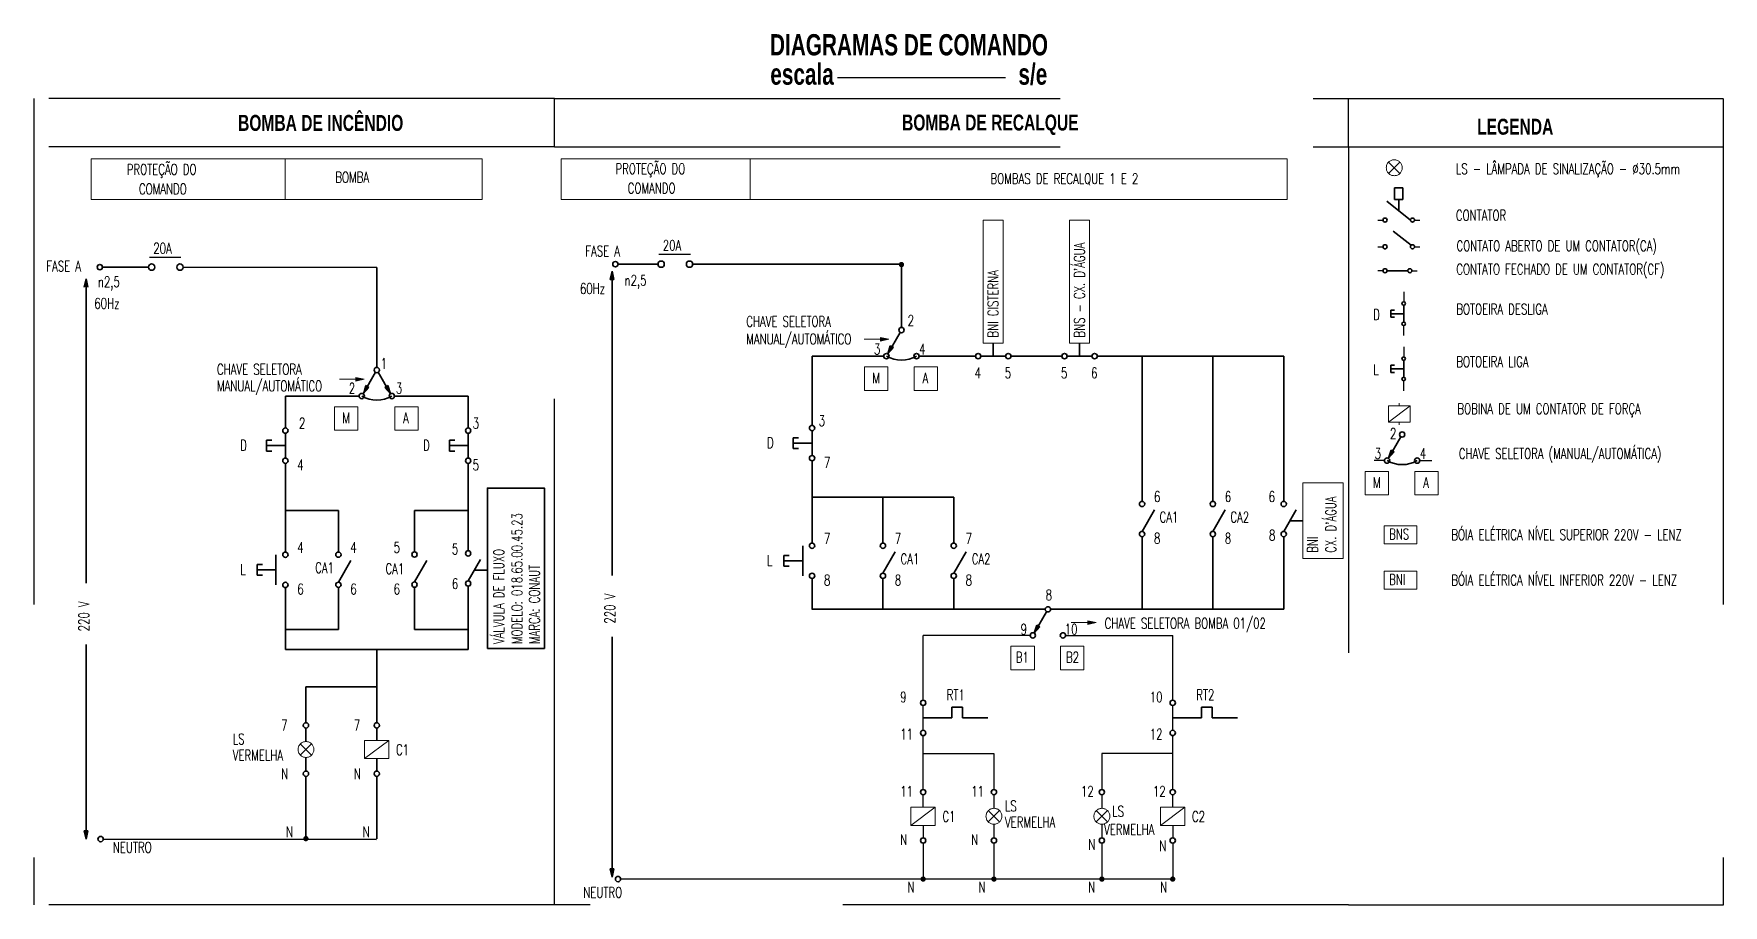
# Model space of a CAD drawing. Header units: millimetres. Extents: x 867 to 1330, y 209 to 507.
# Drawn here: x 1056.37 to 1088.2, y 330.15 to 346.56 of the extents above; entities that cross this region are included whole.
import ezdxf

# ---------------------------------------------------------------- set-up
doc = ezdxf.new("R2010")
doc.units = ezdxf.units.MM
doc.header["$LTSCALE"] = 5
doc.linetypes.add('HIDDEN', pattern=[9.525, 6.35, -3.175])
doc.linetypes.add('HIDDEN2', pattern=[4.7625, 3.175, -1.5875])
for name, color, linetype, lineweight in [('I-ARQ', 8, 'Continuous', 0), ('I-DU_AZUL', 5, 'Continuous', 35), ('I-DU_CIANO', 4, 'Continuous', 25), ('I-DU_VERMELHO', 1, 'HIDDEN', 5), ('I-QC_CIANO', 4, 'Continuous', 35), ('I-TEXTOS', 2, 'Continuous', 25)]:
    doc.layers.add(name, color=color, linetype=linetype, lineweight=lineweight)
doc.styles.add('ROMANS', font='ROMANS.SHX', dxfattribs={"height": 0.25})
doc.styles.add('SANSSERIFBOLD', font='sasb____.pfb')

msp = doc.modelspace()

# ---------------------------------------------------------------- linework, layer by layer
at = {"linetype": 'HIDDEN', "ltscale": 0.3}
for p, q in [((1056.372, 345.341), (1056.372, 330.162)), ((1066.183, 345.341), (1056.372, 345.341)), ((1066.183, 344.433), (1066.183, 345.341)), ((1066.183, 345.341), (1088.192, 345.341)), ((1081.14, 344.433), (1081.14, 345.341)), ((1088.197, 345.341), (1088.197, 330.154)), ((1066.183, 344.433), (1056.372, 344.433)), ((1081.14, 344.433), (1088.197, 344.433)), ((1066.183, 330.162), (1056.372, 330.162)), ((1088.197, 330.154), (1081.14, 330.154))]:
    msp.add_line(p, q, dxfattribs=at)
msp.add_lwpolyline([(1066.183, 344.433), (1081.14, 344.433), (1081.14, 330.162), (1066.183, 330.162)], close=True, dxfattribs=at)
at = {"layer": 'I-ARQ'}
for p, q in [((1072.479, 340.807), (1072.012, 340.807)), ((1072.322, 340.841), (1072.322, 340.772)), ((1072.479, 340.807), (1072.322, 340.841)), ((1072.322, 340.772), (1072.479, 340.807)), ((1062.595, 340.055), (1062.128, 340.055)), ((1062.438, 340.089), (1062.438, 340.021)), ((1062.595, 340.055), (1062.438, 340.089)), ((1062.438, 340.021), (1062.595, 340.055)), ((1076.383, 335.474), (1075.916, 335.474)), ((1076.226, 335.508), (1076.226, 335.44)), ((1076.383, 335.474), (1076.226, 335.508)), ((1076.226, 335.44), (1076.383, 335.474))]:
    msp.add_line(p, q, dxfattribs=at)
at = {"layer": 'I-ARQ', "ltscale": 0.1}
for p, q in [((1062.574, 339.782), (1062.623, 339.935)), ((1075.325, 335.395), (1075.217, 335.276))]:
    msp.add_line(p, q, dxfattribs=at)
at = {"layer": 'I-ARQ'}
for points in [[(1072.322, 340.841), (1072.322, 340.772), (1072.479, 340.807)], [(1062.438, 340.089), (1062.438, 340.021), (1062.595, 340.055)], [(1076.226, 335.508), (1076.226, 335.44), (1076.383, 335.474)]]:
    msp.add_solid(points, dxfattribs=at)
at = {"layer": 'I-DU_AZUL'}
for p, q in [((1082.305, 343.052), (1081.861, 343.409)), ((1082.005, 343.436), (1082.005, 343.66)), ((1082.005, 343.436), (1082.005, 343.66)), ((1082.005, 343.66), (1082.16, 343.66)), ((1082.16, 343.436), (1082.005, 343.436)), ((1082.083, 343.239), (1082.083, 343.436)), ((1082.083, 343.23), (1082.083, 343.436)), ((1082.16, 343.66), (1082.16, 343.44)), ((1082.16, 343.66), (1082.16, 343.436)), ((1081.977, 342.843), (1082.318, 342.578)), ((1057.356, 341.946), (1057.322, 341.789)), ((1057.356, 341.946), (1057.356, 336.217)), ((1057.39, 341.789), (1057.356, 341.946)), ((1067.264, 342.091), (1067.264, 336.363)), ((1081.865, 342.096), (1082.255, 342.096)), ((1081.938, 341.221), (1081.938, 341.358)), ((1081.938, 341.358), (1082.006, 341.358)), ((1082.178, 341.289), (1081.938, 341.289)), ((1082.006, 341.221), (1081.938, 341.221)), ((1082.178, 341.132), (1082.178, 341.447)), ((1072.692, 340.938), (1072.458, 340.534)), ((1072.458, 340.534), (1072.507, 340.686)), ((1072.566, 340.652), (1072.458, 340.534)), ((1072.507, 340.686), (1072.566, 340.652)), ((1081.938, 340.183), (1081.938, 340.32)), ((1081.938, 340.32), (1082.006, 340.32)), ((1082.178, 340.251), (1081.938, 340.251)), ((1082.178, 340.094), (1082.178, 340.409)), ((1062.808, 340.186), (1062.574, 339.782)), ((1062.682, 339.9), (1062.574, 339.782)), ((1062.623, 339.935), (1062.682, 339.9)), ((1063.091, 339.782), (1062.858, 340.186)), ((1063.042, 339.935), (1062.983, 339.9)), ((1062.983, 339.9), (1063.091, 339.782)), ((1063.091, 339.782), (1063.042, 339.935)), ((1082.006, 340.183), (1081.938, 340.183)), ((1061.111, 338.571), (1061.111, 339.038)), ((1064.555, 339.038), (1064.555, 338.571)), ((1064.555, 338.571), (1064.555, 339.038)), ((1070.679, 338.752), (1070.679, 338.954)), ((1070.679, 338.954), (1070.78, 338.954)), ((1071.033, 338.619), (1071.033, 339.086)), ((1082.124, 338.972), (1081.89, 338.568)), ((1060.756, 338.906), (1060.857, 338.906)), ((1060.756, 338.704), (1060.756, 338.906)), ((1061.111, 338.805), (1060.756, 338.805)), ((1060.857, 338.704), (1060.756, 338.704)), ((1064.2, 338.906), (1064.301, 338.906)), ((1064.2, 338.704), (1064.2, 338.906)), ((1064.555, 338.805), (1064.2, 338.805)), ((1064.301, 338.704), (1064.2, 338.704)), ((1070.78, 338.752), (1070.679, 338.752)), ((1081.89, 338.568), (1081.939, 338.721)), ((1081.998, 338.686), (1081.89, 338.568)), ((1081.939, 338.721), (1081.998, 338.686)), ((1077.249, 337.19), (1077.482, 337.595)), ((1078.583, 337.19), (1078.816, 337.595)), ((1079.917, 337.19), (1080.151, 337.595)), ((1080.034, 337.392), (1080.278, 337.392)), ((1060.933, 336.184), (1060.933, 336.751)), ((1070.501, 336.739), (1070.602, 336.739)), ((1070.501, 336.536), (1070.501, 336.739)), ((1070.856, 336.354), (1070.856, 336.921)), ((1072.368, 336.404), (1072.601, 336.808)), ((1073.702, 336.404), (1073.935, 336.808)), ((1060.578, 336.366), (1060.578, 336.569)), ((1060.578, 336.569), (1060.68, 336.569)), ((1060.933, 336.468), (1060.578, 336.468)), ((1062.11, 336.236), (1062.343, 336.641)), ((1063.544, 336.239), (1063.777, 336.643)), ((1064.555, 336.26), (1064.788, 336.664)), ((1064.672, 336.462), (1064.916, 336.462)), ((1070.602, 336.536), (1070.501, 336.536)), ((1060.68, 336.366), (1060.578, 336.366)), ((1075.45, 335.68), (1075.217, 335.276)), ((1067.264, 335.205), (1067.264, 330.841)), ((1075.217, 335.276), (1075.266, 335.429)), ((1075.266, 335.429), (1075.325, 335.395)), ((1057.356, 335.06), (1057.356, 331.553)), ((1073.666, 333.883), (1073.869, 333.883)), ((1073.666, 333.68), (1073.666, 333.883)), ((1073.869, 333.883), (1073.869, 333.68)), ((1078.368, 333.68), (1078.368, 333.883)), ((1078.368, 333.883), (1078.57, 333.883)), ((1078.57, 333.883), (1078.57, 333.68)), ((1073.125, 333.68), (1073.666, 333.68)), ((1073.869, 333.68), (1074.346, 333.68)), ((1077.826, 333.68), (1078.368, 333.68)), ((1078.57, 333.68), (1079.047, 333.68)), ((1057.322, 331.553), (1057.39, 331.553)), ((1057.356, 331.396), (1057.322, 331.553)), ((1057.39, 331.553), (1057.356, 331.396))]:
    msp.add_line(p, q, dxfattribs=at)
at = {"layer": 'I-DU_AZUL', "ltscale": 0.1}
for p, q in [((1067.264, 342.091), (1067.23, 341.934)), ((1067.23, 341.934), (1067.298, 341.934)), ((1067.298, 341.934), (1067.264, 342.091)), ((1067.264, 330.684), (1067.23, 330.841)), ((1067.264, 330.684), (1067.23, 330.841)), ((1067.23, 330.841), (1067.298, 330.841)), ((1067.23, 330.841), (1067.298, 330.841)), ((1067.298, 330.841), (1067.264, 330.684)), ((1067.298, 330.841), (1067.264, 330.684))]:
    msp.add_line(p, q, dxfattribs=at)
at = {"layer": 'I-DU_AZUL', "linetype": 'HIDDEN2'}
for p, q in [((1071.033, 338.853), (1070.679, 338.853)), ((1070.856, 336.637), (1070.501, 336.637))]:
    msp.add_line(p, q, dxfattribs=at)
at = {"layer": 'I-DU_AZUL', "const_width": 0.05}
for points in [[(1072.692, 342.214, 1), (1072.742, 342.214, 1)], [(1061.473, 331.407, 1), (1061.523, 331.407, 1)], [(1073.1, 330.646, 1), (1073.15, 330.646, 1)], [(1074.434, 330.646, 1), (1074.484, 330.646, 1)], [(1076.467, 330.646, 1), (1076.517, 330.646, 1)], [(1077.801, 330.646, 1), (1077.851, 330.646, 1)]]:
    msp.add_lwpolyline(points, format="xyb", close=True, dxfattribs=at)
at = {"layer": 'I-DU_AZUL'}
msp.add_lwpolyline([(1064.916, 334.987), (1065.992, 334.987), (1065.992, 338.007), (1064.916, 338.007)], close=True, dxfattribs=at)
for centre, radius in [((1081.827, 343.052), 0.0386), ((1082.343, 343.052), 0.0386), ((1081.827, 342.549), 0.0386), ((1082.343, 342.549), 0.0386), ((1057.616, 342.166), 0.05), ((1058.592, 342.166), 0.0589), ((1059.125, 342.166), 0.0589), ((1067.327, 342.221), 0.05), ((1068.19, 342.221), 0.0589), ((1068.724, 342.221), 0.0589), ((1081.827, 342.098), 0.0386), ((1082.294, 342.098), 0.0386), ((1082.178, 341.481), 0.0338), ((1072.717, 340.981), 0.05), ((1082.178, 341.098), 0.0338), ((1072.433, 340.49), 0.05), ((1073, 340.49), 0.05), ((1074.161, 340.49), 0.05), ((1074.729, 340.49), 0.05), ((1075.788, 340.49), 0.05), ((1076.355, 340.49), 0.05), ((1062.833, 340.229), 0.05), ((1082.178, 340.443), 0.0338), ((1082.178, 340.06), 0.0338), ((1062.549, 339.738), 0.05), ((1063.116, 339.738), 0.05), ((1061.111, 339.088), 0.05), ((1064.555, 339.088), 0.05), ((1071.033, 339.136), 0.05), ((1082.149, 339.015), 0.05), ((1071.033, 338.569), 0.05), ((1061.111, 338.521), 0.05), ((1064.555, 338.521), 0.05), ((1081.865, 338.524), 0.05), ((1082.432, 338.524), 0.05), ((1077.249, 337.707), 0.05), ((1078.583, 337.707), 0.05), ((1079.917, 337.707), 0.05), ((1077.249, 337.14), 0.05), ((1078.583, 337.14), 0.05), ((1079.917, 337.14), 0.05), ((1061.111, 336.751), 0.05), ((1062.11, 336.753), 0.05), ((1063.544, 336.756), 0.05), ((1064.555, 336.777), 0.05), ((1071.033, 336.921), 0.05), ((1072.368, 336.921), 0.05), ((1073.702, 336.921), 0.05), ((1071.033, 336.354), 0.05), ((1072.368, 336.354), 0.05), ((1073.702, 336.354), 0.05), ((1061.111, 336.184), 0.05), ((1062.11, 336.186), 0.05), ((1063.544, 336.189), 0.05), ((1064.555, 336.21), 0.05), ((1075.475, 335.724), 0.05), ((1075.192, 335.233), 0.05), ((1075.759, 335.233), 0.05), ((1073.125, 333.964), 0.05), ((1077.826, 333.964), 0.05), ((1061.499, 333.54), 0.05), ((1062.833, 333.54), 0.05), ((1073.125, 333.397), 0.05), ((1077.826, 333.397), 0.05), ((1061.499, 332.63), 0.05), ((1062.833, 332.63), 0.05), ((1073.125, 332.283), 0.05), ((1074.459, 332.283), 0.05), ((1076.492, 332.283), 0.05), ((1077.826, 332.283), 0.05), ((1057.631, 331.399), 0.05), ((1073.125, 331.373), 0.05), ((1074.459, 331.373), 0.05), ((1076.492, 331.373), 0.05), ((1077.826, 331.373), 0.05), ((1067.377, 330.646), 0.05)]:
    msp.add_circle(centre, radius, dxfattribs=at)
for centre in [(1072.717, 340.981), (1062.833, 340.229), (1082.149, 339.015)]:
    msp.add_arc(centre, 0.567, 240, 300, dxfattribs=at)
for points in [[(1057.322, 341.789), (1057.39, 341.789), (1057.356, 341.946)], [(1072.507, 340.686), (1072.566, 340.652), (1072.458, 340.534)], [(1062.623, 339.935), (1062.682, 339.9), (1062.574, 339.782)], [(1063.042, 339.935), (1062.983, 339.9), (1063.091, 339.782)], [(1081.939, 338.721), (1081.998, 338.686), (1081.89, 338.568)], [(1075.266, 335.429), (1075.325, 335.395), (1075.217, 335.276)], [(1057.322, 331.553), (1057.39, 331.553), (1057.356, 331.396)]]:
    msp.add_solid(points, dxfattribs=at)
at = {"layer": 'I-DU_AZUL', "ltscale": 0.1}
for points in [[(1067.23, 341.934), (1067.298, 341.934), (1067.264, 342.091)], [(1067.23, 330.841), (1067.298, 330.841), (1067.264, 330.684)], [(1067.23, 330.841), (1067.298, 330.841), (1067.264, 330.684)]]:
    msp.add_solid(points, dxfattribs=at)
at = {"layer": 'I-DU_CIANO'}
for p, q in [((1081.689, 343.052), (1081.788, 343.052)), ((1082.382, 343.049), (1082.481, 343.049)), ((1081.689, 342.549), (1081.788, 342.549)), ((1082.382, 342.547), (1082.481, 342.547)), ((1081.788, 342.096), (1081.689, 342.096)), ((1082.332, 342.096), (1082.432, 342.096)), ((1082.178, 341.701), (1082.178, 341.514)), ((1082.178, 340.877), (1082.178, 341.064)), ((1082.178, 340.664), (1082.178, 340.477)), ((1082.178, 339.839), (1082.178, 340.026)), ((1081.815, 338.524), (1081.624, 338.524)), ((1082.482, 338.524), (1082.706, 338.524)), ((1073.125, 334.014), (1073.125, 335.233)), ((1075.142, 335.233), (1073.125, 335.233)), ((1075.809, 335.233), (1077.826, 335.233)), ((1077.826, 334.014), (1077.826, 335.233)), ((1073.125, 333.447), (1073.125, 333.914)), ((1077.826, 333.447), (1077.826, 333.914)), ((1073.125, 332.333), (1073.125, 333.347)), ((1077.826, 332.333), (1077.826, 333.347)), ((1073.125, 333.009), (1074.459, 333.009)), ((1074.459, 333.009), (1074.459, 332.333)), ((1077.826, 333.009), (1076.492, 333.009)), ((1076.492, 333.009), (1076.492, 332.333)), ((1073.125, 331.999), (1073.125, 332.233)), ((1074.459, 332.233), (1074.459, 331.978)), ((1076.492, 332.233), (1076.492, 331.978)), ((1077.826, 331.999), (1077.826, 332.233)), ((1073.125, 331.656), (1073.125, 331.423)), ((1074.459, 331.678), (1074.459, 331.423)), ((1076.492, 331.678), (1076.492, 331.423)), ((1077.826, 331.656), (1077.826, 331.423)), ((1073.125, 331.323), (1073.125, 330.646)), ((1074.459, 331.323), (1074.459, 330.646)), ((1076.492, 331.323), (1076.492, 330.646)), ((1077.826, 331.323), (1077.826, 330.621))]:
    msp.add_line(p, q, dxfattribs=at)
at = {"layer": 'I-DU_CIANO', "ltscale": 0.1}
msp.add_line((1077.851, 330.646), (1067.427, 330.646), dxfattribs=at)
at = {"layer": 'I-DU_VERMELHO'}
for p, q in [((1064.816, 344.207), (1057.452, 344.207)), ((1057.452, 343.437), (1057.452, 344.207)), ((1061.107, 343.437), (1061.107, 344.207)), ((1064.816, 343.437), (1064.816, 344.207)), ((1066.305, 344.207), (1066.305, 343.437)), ((1079.984, 344.207), (1066.305, 344.207)), ((1069.864, 343.437), (1069.864, 344.207)), ((1079.984, 343.437), (1079.984, 344.207)), ((1081.894, 343.93), (1082.106, 344.143)), ((1081.894, 344.143), (1082.106, 343.93)), ((1057.452, 343.437), (1064.816, 343.437)), ((1066.305, 343.437), (1079.984, 343.437)), ((1082.095, 339.554), (1082.095, 339.605)), ((1081.89, 339.554), (1082.301, 339.554)), ((1081.89, 339.245), (1082.301, 339.554)), ((1081.89, 339.245), (1081.89, 339.554)), ((1082.301, 339.554), (1082.301, 339.245)), ((1082.301, 339.245), (1081.89, 339.245)), ((1082.095, 339.245), (1082.095, 339.194)), ((1081.035, 338.103), (1080.278, 338.103)), ((1080.278, 338.103), (1080.278, 336.682)), ((1081.035, 336.682), (1081.035, 338.103)), ((1080.278, 336.682), (1081.035, 336.682)), ((1062.604, 333.256), (1063.061, 333.256)), ((1062.604, 332.914), (1062.604, 333.256)), ((1062.604, 332.914), (1063.061, 333.256)), ((1063.061, 333.256), (1063.061, 332.914)), ((1061.392, 333.191), (1061.605, 332.979)), ((1061.392, 332.979), (1061.605, 333.191)), ((1063.061, 332.914), (1062.604, 332.914)), ((1072.896, 331.999), (1073.353, 331.999)), ((1072.896, 331.656), (1073.353, 331.999)), ((1072.896, 331.656), (1072.896, 331.999)), ((1073.353, 331.999), (1073.353, 331.656)), ((1074.565, 331.722), (1074.353, 331.934)), ((1074.565, 331.934), (1074.353, 331.722)), ((1076.386, 331.722), (1076.598, 331.934)), ((1076.386, 331.934), (1076.598, 331.722)), ((1077.597, 331.999), (1078.055, 331.999)), ((1077.597, 331.656), (1077.597, 331.999)), ((1077.597, 331.656), (1078.055, 331.999)), ((1078.055, 331.999), (1078.055, 331.656)), ((1073.353, 331.656), (1072.896, 331.656)), ((1078.055, 331.656), (1077.597, 331.656))]:
    msp.add_line(p, q, dxfattribs=at)
for points in [[(1074.632, 340.735), (1074.632, 343.048), (1074.258, 343.048), (1074.258, 340.735)], [(1076.259, 340.735), (1076.259, 343.048), (1075.885, 343.048), (1075.885, 340.735)], [(1072.022, 339.846), (1072.462, 339.846), (1072.462, 340.286), (1072.022, 340.286)], [(1072.954, 339.846), (1073.394, 339.846), (1073.394, 340.286), (1072.954, 340.286)], [(1062.038, 339.094), (1062.478, 339.094), (1062.478, 339.534), (1062.038, 339.534)], [(1063.17, 339.094), (1063.61, 339.094), (1063.61, 339.534), (1063.17, 339.534)], [(1081.453, 337.88), (1081.893, 337.88), (1081.893, 338.32), (1081.453, 338.32)], [(1082.385, 337.88), (1082.825, 337.88), (1082.825, 338.32), (1082.385, 338.32)], [(1081.808, 336.958), (1082.425, 336.958), (1082.425, 337.295), (1081.808, 337.295)], [(1081.808, 336.103), (1082.425, 336.103), (1082.425, 336.44), (1081.808, 336.44)], [(1074.78, 334.588), (1075.22, 334.588), (1075.22, 335.028), (1074.78, 335.028)], [(1075.712, 334.588), (1076.152, 334.588), (1076.152, 335.028), (1075.712, 335.028)]]:
    msp.add_lwpolyline(points, close=True, dxfattribs=at)
for centre in [(1082, 344.037), (1061.499, 333.085), (1074.459, 331.828), (1076.492, 331.828)]:
    msp.add_circle(centre, 0.15, dxfattribs=at)
at = {"layer": 'I-QC_CIANO', "color": 4}
for p, q in [((1058.533, 342.166), (1057.666, 342.166)), ((1059.184, 342.166), (1062.833, 342.162)), ((1062.833, 340.28), (1062.833, 342.162)), ((1068.02, 342.221), (1067.377, 342.221)), ((1068.02, 342.221), (1068.132, 342.221)), ((1072.711, 342.222), (1068.783, 342.221)), ((1072.717, 341.031), (1072.717, 342.222)), ((1074.445, 340.49), (1074.445, 340.735)), ((1076.072, 340.49), (1076.072, 340.735)), ((1071.033, 339.186), (1071.033, 340.49)), ((1072.383, 340.49), (1071.033, 340.49)), ((1074.111, 340.49), (1073.05, 340.49)), ((1074.212, 340.49), (1074.679, 340.49)), ((1075.738, 340.49), (1074.779, 340.49)), ((1076.305, 340.49), (1075.838, 340.49)), ((1079.917, 340.49), (1076.405, 340.49)), ((1077.249, 340.49), (1077.249, 337.757)), ((1078.583, 340.49), (1078.583, 337.757)), ((1079.917, 340.49), (1079.917, 337.757)), ((1061.111, 339.738), (1062.499, 339.738)), ((1061.111, 339.138), (1061.111, 339.738)), ((1063.166, 339.738), (1064.555, 339.738)), ((1064.555, 339.738), (1064.555, 339.138)), ((1061.111, 336.801), (1061.111, 338.471)), ((1064.555, 338.471), (1064.555, 336.827)), ((1071.033, 336.971), (1071.033, 338.519)), ((1071.033, 337.836), (1073.702, 337.836)), ((1072.368, 337.836), (1072.368, 336.971)), ((1073.702, 337.836), (1073.702, 336.971)), ((1061.111, 337.584), (1062.11, 337.584)), ((1062.11, 337.584), (1062.11, 336.803)), ((1063.544, 337.586), (1063.544, 336.806)), ((1064.555, 337.586), (1063.544, 337.586)), ((1077.249, 337.09), (1077.249, 335.723)), ((1078.583, 337.09), (1078.583, 335.723)), ((1079.917, 337.09), (1079.917, 335.724)), ((1061.111, 336.134), (1061.111, 335.346)), ((1062.11, 336.136), (1062.11, 335.346)), ((1063.544, 336.139), (1063.544, 335.345)), ((1064.555, 336.16), (1064.555, 335.345)), ((1071.033, 336.304), (1071.033, 335.722)), ((1072.368, 336.304), (1072.368, 335.722)), ((1073.702, 336.304), (1073.702, 335.722)), ((1071.033, 335.724), (1075.425, 335.724)), ((1075.525, 335.724), (1079.917, 335.724)), ((1061.111, 335.346), (1061.111, 334.966)), ((1061.111, 335.346), (1062.11, 335.346)), ((1064.555, 335.345), (1063.544, 335.345)), ((1064.555, 335.346), (1064.555, 334.966)), ((1061.111, 334.966), (1064.555, 334.966)), ((1062.833, 333.59), (1062.833, 334.966)), ((1061.499, 334.267), (1061.499, 333.59)), ((1062.833, 334.267), (1061.499, 334.267)), ((1061.499, 333.49), (1061.499, 333.235)), ((1062.833, 333.256), (1062.833, 333.49)), ((1061.499, 332.935), (1061.499, 332.68)), ((1062.833, 332.914), (1062.833, 332.68)), ((1061.499, 332.58), (1061.499, 331.412)), ((1062.833, 332.58), (1062.833, 331.403)), ((1062.828, 331.392), (1057.681, 331.395))]:
    msp.add_line(p, q, dxfattribs=at)
at = {"layer": 'I-TEXTOS', "color": 4}
msp.add_line((1071.514, 345.738), (1074.675, 345.738), dxfattribs=at)
at = {"layer": 'I-TEXTOS'}
for p, q in [((1059.144, 342.346), (1058.549, 342.346)), ((1068.743, 342.401), (1068.147, 342.401))]:
    msp.add_line(p, q, dxfattribs=at)

# ---------------------------------------------------------------- texts
at = {"layer": 'I-TEXTOS', "color": 4, "style": 'SANSSERIFBOLD', "width": 0.7}
for s, height, p in [('DIAGRAMAS DE COMANDO', 0.4, (1070.241, 346.152)), ('escala                                s/e', 0.4, (1070.246, 345.6)), ('BOMBA DE INCÊNDIO', 0.3, (1060.22, 344.731)), ('BOMBA DE RECALQUE', 0.3, (1072.728, 344.738)), ('LEGENDA', 0.3, (1083.562, 344.659))]:
    msp.add_text(s, height=height, dxfattribs=at).set_placement(p)
at = {"layer": 'I-TEXTOS', "style": 'ROMANS', "width": 0.7}
for s, p in [('PROTEÇÃO DO', (1058.123, 343.905)), ('PROTEÇÃO DO', (1067.33, 343.917)), ('LS - LÂMPADA DE SINALIZAÇÃO - %%C30.5mm', (1083.161, 343.916)), ('COMANDO', (1058.353, 343.539)), ('BOMBA', (1062.052, 343.758)), ('COMANDO', (1067.56, 343.552)), ('BOMBAS DE RECALQUE 1 E 2', (1074.395, 343.731)), ('CONTATOR', (1083.161, 343.042)), ('20A', (1058.623, 342.421)), ('FASE A', (1066.761, 342.369)), ('20A', (1068.221, 342.476)), ('CONTATO ABERTO DE UM CONTATOR(CA)', (1083.173, 342.467)), ('FASE A', (1056.608, 342.084)), ('CONTATO FECHADO DE UM CONTATOR(CF)', (1083.169, 342.027)), ('n2,5', (1057.579, 341.79)), ('60Hz', (1066.66, 341.662)), ('n2,5', (1067.5, 341.817)), ('60Hz', (1057.512, 341.382)), ('CHAVE SELETORA', (1069.793, 341.043)), ('2', (1072.834, 341.062)), ('D', (1081.604, 341.173)), ('BOTOEIRA DESLIGA', (1083.168, 341.275)), ('MANUAL/AUTOMÁTICO', (1069.793, 340.713)), ('3', (1072.199, 340.523)), ('4', (1073.049, 340.523)), ('CHAVE SELETORA', (1059.823, 340.143)), ('1', (1062.905, 340.25)), ('4', (1074.095, 340.074)), ('5', (1074.662, 340.074)), ('5', (1075.722, 340.074)), ('6', (1076.289, 340.074)), ('L', (1081.604, 340.136)), ('BOTOEIRA LIGA', (1083.168, 340.285)), ('MANUAL/AUTOMÁTICO', (1059.823, 339.829)), ('2', (1062.306, 339.785)), ('3', (1063.193, 339.785)), ('M', (1072.168, 339.979)), ('A', (1073.113, 339.979)), ('BOBINA DE UM CONTATOR DE FORÇA', (1083.189, 339.399)), ('2', (1061.366, 339.127)), ('M', (1062.184, 339.227)), ('A', (1063.329, 339.227)), ('3', (1064.64, 339.127)), ('3', (1071.158, 339.175)), ('D', (1070.183, 338.761)), ('2', (1081.919, 338.933)), ('D', (1060.261, 338.713)), ('D', (1063.705, 338.713)), ('3', (1081.631, 338.557)), ('4', (1082.481, 338.557)), ('CHAVE SELETORA (MANUAL/AUTOMÁTICA)', (1083.217, 338.555)), ('4', (1061.335, 338.342)), ('5', (1064.64, 338.342)), ('7', (1071.258, 338.39)), ('M', (1081.6, 338.013)), ('A', (1082.544, 338.013)), ('6', (1077.473, 337.746)), ('6', (1078.808, 337.746)), ('6', (1079.633, 337.746)), ('CA1', (1077.579, 337.36)), ('CA2', (1078.913, 337.36)), ('7', (1071.258, 336.959)), ('7', (1072.592, 336.959)), ('7', (1073.926, 336.959)), ('8', (1077.473, 336.961)), ('8', (1078.808, 336.961)), ('8', (1079.639, 337.02)), ('BNS', (1081.902, 337.04)), ('BÓIA ELÉTRICA NÍVEL SUPERIOR 220V - LENZ', (1083.075, 337.028)), ('4', (1061.335, 336.79)), ('4', (1062.334, 336.79)), ('5', (1063.152, 336.79)), ('5', (1064.248, 336.759)), ('L', (1070.183, 336.545)), ('CA1', (1072.698, 336.574)), ('CA2', (1074.041, 336.574)), ('L', (1060.261, 336.376)), ('CA1', (1061.672, 336.406)), ('CA1', (1062.996, 336.389)), ('BÓIA ELÉTRICA NÍVEL INFERIOR 220V - LENZ', (1083.075, 336.173)), ('6', (1061.335, 336.005)), ('6', (1062.334, 336.005)), ('6', (1063.152, 336.005)), ('6', (1064.248, 336.107)), ('8', (1071.258, 336.174)), ('8', (1072.592, 336.174)), ('8', (1073.926, 336.174)), ('8', (1075.434, 335.894)), ('BNI', (1081.902, 336.185)), ('9', (1074.963, 335.25)), ('10', (1075.793, 335.25)), ('CHAVE SELETORA BOMBA 01/02', (1076.545, 335.361)), ('B1', (1074.87, 334.721)), ('B2', (1075.815, 334.721)), ('9', (1072.693, 333.974)), ('RT1', (1073.569, 334.015)), ('10', (1077.395, 333.974)), ('RT2', (1078.27, 334.015)), ('7', (1061.032, 333.441)), ('7', (1062.402, 333.441)), ('LS', (1060.12, 333.181)), ('11', (1072.693, 333.275)), ('12', (1077.395, 333.275)), ('VERMELHA', (1060.12, 332.876)), ('C1', (1063.196, 332.981)), ('N', (1061.032, 332.528)), ('N', (1062.402, 332.528)), ('11', (1072.693, 332.198)), ('11', (1074.031, 332.198)), ('12', (1076.099, 332.198)), ('12', (1077.454, 332.198)), ('LS', (1074.666, 331.924)), ('LS', (1076.686, 331.823)), ('N', (1061.122, 331.438)), ('N', (1062.568, 331.438)), ('C1', (1073.488, 331.724)), ('VERMELHA', (1074.666, 331.619)), ('VERMELHA', (1076.533, 331.479)), ('C2', (1078.189, 331.724)), ('NEUTRO', (1057.861, 331.143)), ('N', (1072.693, 331.288)), ('N', (1074.031, 331.288)), ('N', (1076.237, 331.196)), ('N', (1077.575, 331.173)), ('NEUTRO', (1066.724, 330.296)), ('N', (1072.83, 330.395)), ('N', (1074.168, 330.395)), ('N', (1076.235, 330.395)), ('N', (1077.59, 330.395))]:
    msp.add_text(s, height=0.2, dxfattribs=at).set_placement(p)
for s, p in [("BNS - CX. D'ÁGUA", (1076.168, 340.839)), ('BNI CISTERNA', (1074.541, 340.839)), ("CX. D'ÁGUA", (1080.905, 336.787)), ('MODELO: 018.65.00.45.23', (1065.574, 335.069)), ('BNI', (1080.561, 336.787)), ('VÁLVULA DE FLUXO', (1065.232, 335.069)), ('MARCA: CONAUT', (1065.902, 335.069)), ('220 V', (1057.415, 335.31)), ('220 V', (1067.323, 335.455))]:
    msp.add_text(s, height=0.2, rotation=90, dxfattribs=at).set_placement(p)

doc.saveas('drawing.dxf')
